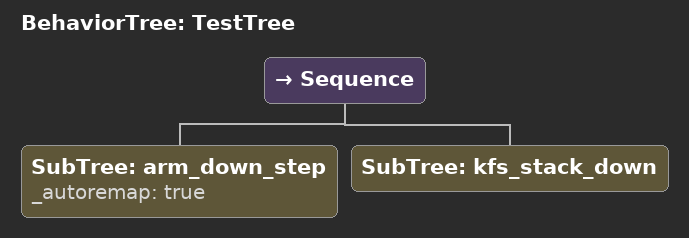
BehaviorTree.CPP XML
<?xml version="1.0" encoding="UTF-8"?>
<root BTCPP_format="4"
      main_tree_to_execute="TestTree">
  <include path="area/arena_bt.xml"/>

  <include path="area/martial_club_bt.xml"/>

  <include path="area/forest_bt.xml"/>

  <include path="common/bt_node_models.xml"/>

  <include path="common/wait_for_trigger.xml"/>

  <include path="common/bt_vel_tim.xml"/>

  <include path="common/bt_rotate.xml"/>

  <include path="operation/kfs_stack_front.xml"/>

  <include path="operation/kfs_stack_down.xml"/>

  <include path="operation/arm_put_shelf_lift.xml"/>

  <BehaviorTree ID="TestTree">
    <Sequence>
      <SubTree ID="arm_down_step"
               _autoremap="true"/>
      <SubTree ID="kfs_stack_down"/>
    </Sequence>
  </BehaviorTree>

</root>
